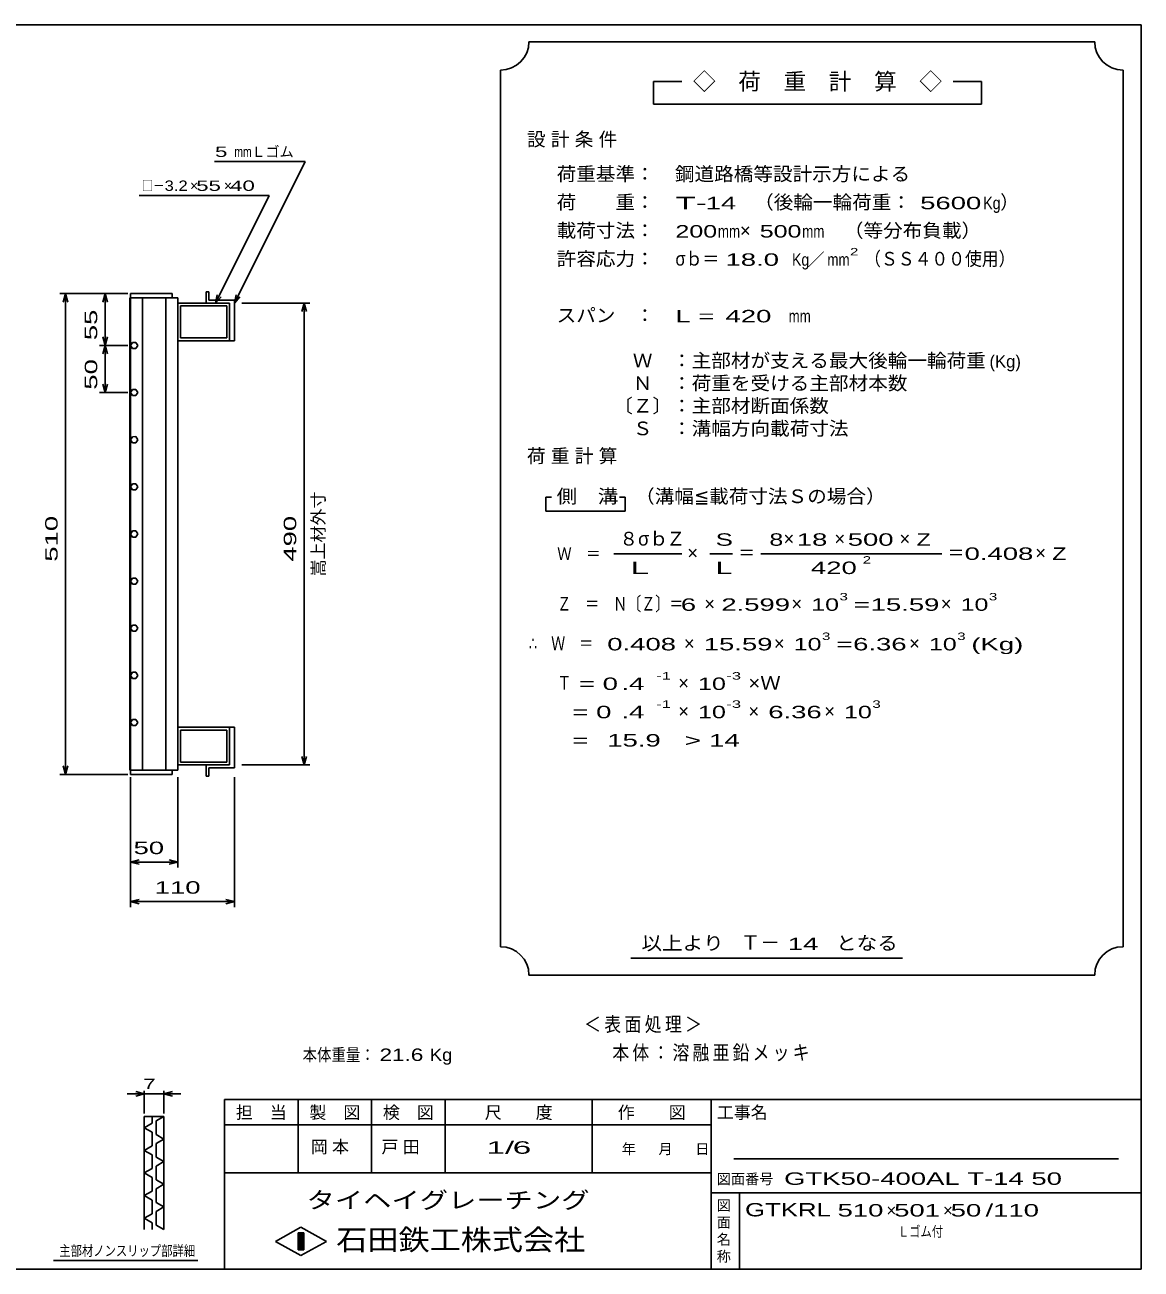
# Model space of a CAD drawing. Units: millimetres, scale not verified. Extents: x -1092 to 1039, y -770 to 632.
# Drawn here: x -145 to 1039, y -688 to 632 of the extents above; entities that cross this region are included whole.
import ezdxf
from ezdxf.enums import TextEntityAlignment as Align

# ---------------------------------------------------------------- set-up
doc = ezdxf.new("R2010")
doc.units = ezdxf.units.MM
doc.header["$LTSCALE"] = 6
for name, color, linetype, lineweight in [('0_2', 150, 'Continuous', 25), ('16', 3, 'Continuous', 25), ('22', 4, 'Continuous', 25), ('24', 2, 'Continuous', 25), ('32', 4, 'Continuous', 25)]:
    doc.layers.add(name, color=color, linetype=linetype, lineweight=lineweight)
doc.styles.add('ベクトル', font='')
doc.styles.get('ベクトル').set_extended_font_data('ベクトル')

msp = doc.modelspace()

# ---------------------------------------------------------------- linework, layer by layer
at = {"layer": '0_2'}
for p, q in [((-1037.4, 632.1), (1038.6, 632.1)), ((1038.6, 632.1), (1038.6, -687.9)), ((1038.6, -507.9), (66.6, -507.9)), ((66.6, -507.9), (66.6, -687.9)), ((144.6, -507.9), (144.6, -585.9)), ((222.6, -585.9), (222.6, -507.9)), ((300.6, -507.9), (300.6, -585.9)), ((456.6, -585.9), (456.6, -507.9)), ((582.6, -507.9), (582.6, -687.9)), ((582.6, -534.9), (66.6, -534.9)), ((1014.6, -570.9), (606.6, -570.9)), ((66.6, -585.9), (582.6, -585.9)), ((582.6, -606.9), (1038.6, -606.9)), ((612.6, -687.9), (612.6, -606.9)), ((120.6, -658.5), (147.6, -643.5)), ((147.6, -643.5), (174.6, -658.5)), ((147.6, -673.5), (120.6, -658.5)), ((144.6, -649.5), (150.6, -649.5)), ((144.6, -667.5), (144.6, -649.5)), ((144.6, -649.5), (145.8, -649.5)), ((145.8, -649.5), (145.8, -667.5)), ((147, -667.5), (147, -649.5)), ((147, -649.5), (148.2, -649.5)), ((174.6, -658.5), (147.6, -673.5)), ((148.2, -649.5), (148.2, -667.5)), ((149.4, -667.5), (149.4, -649.5)), ((149.4, -649.5), (150.6, -649.5)), ((150.6, -649.5), (150.6, -667.5)), ((150.6, -649.5), (150.6, -667.5)), ((150.6, -667.5), (144.6, -667.5)), ((145.8, -667.5), (147, -667.5)), ((148.2, -667.5), (149.4, -667.5)), ((1038.6, -687.9), (-1037.4, -687.9))]:
    msp.add_line(p, q, dxfattribs=at)
at = {"layer": '16'}
for p, q in [((11, 347), (-33, 347)), ((-33, 347), (-33, 342.5)), ((11, 342.5), (11, 347)), ((50, 349), (47, 349)), ((47, 349), (47, 337)), ((50, 340), (50, 349)), ((-33.7, -158.5), (-33.7, 342.5)), ((-33.7, 342.5), (-33, 342.5)), ((-33, 342.5), (11, 342.5)), ((-33, 342.5), (-33, -158.5)), ((17, 342.5), (-33, 342.5)), ((-20.5, 342.5), (-20.5, -158.5)), ((4.5, -158.5), (4.5, 342.5)), ((17, -158.5), (17, 342.5)), ((17, 337), (72, 337)), ((17, 297), (17, 337)), ((20, 334), (69, 334)), ((20, 300), (20, 334)), ((47, 337), (72, 337)), ((77, 340), (50, 340)), ((69, 334), (69, 300)), ((72, 337), (72, 297)), ((72, 337), (72, 297)), ((77, 297), (77, 340)), ((-31.146, 295.235), (-33, 291.975)), ((-33, 291.975), (-31.104, 288.74)), ((-27.396, 295.26), (-31.146, 295.235)), ((-25.5, 292), (-27.396, 295.26)), ((-27.354, 288.765), (-25.5, 292.025)), ((72, 297), (17, 297)), ((69, 300), (20, 300)), ((72, 297), (77, 297)), ((-31.104, 288.74), (-27.354, 288.765)), ((-31.146, 245.235), (-33, 241.975)), ((-33, 241.975), (-31.104, 238.74)), ((-27.396, 245.26), (-31.146, 245.235)), ((-31.104, 238.74), (-27.354, 238.765)), ((-25.5, 242), (-27.396, 245.26)), ((-27.354, 238.765), (-25.5, 242.025)), ((-31.146, 195.235), (-33, 191.975)), ((-33, 191.975), (-31.104, 188.74)), ((-27.396, 195.26), (-31.146, 195.235)), ((-31.104, 188.74), (-27.354, 188.765)), ((-25.5, 192), (-27.396, 195.26)), ((-27.354, 188.765), (-25.5, 192.025)), ((-31.146, 145.235), (-33, 141.975)), ((-27.396, 145.26), (-31.146, 145.235)), ((-25.5, 142), (-27.396, 145.26)), ((-33, 141.975), (-31.104, 138.74)), ((-31.104, 138.74), (-27.354, 138.765)), ((-27.354, 138.765), (-25.5, 142.025)), ((-31.146, 95.235), (-33, 91.975)), ((-27.396, 95.26), (-31.146, 95.235)), ((-25.5, 92), (-27.396, 95.26)), ((-33, 91.975), (-31.104, 88.74)), ((-31.104, 88.74), (-27.354, 88.765)), ((-27.354, 88.765), (-25.5, 92.025)), ((-31.146, 45.235), (-33, 41.975)), ((-33, 41.975), (-31.104, 38.74)), ((-27.396, 45.26), (-31.146, 45.235)), ((-25.5, 42), (-27.396, 45.26)), ((-27.354, 38.765), (-25.5, 42.025)), ((-31.104, 38.74), (-27.354, 38.765)), ((-31.146, -4.765), (-33, -8.025)), ((-33, -8.025), (-31.104, -11.26)), ((-27.396, -4.74), (-31.146, -4.765)), ((-31.104, -11.26), (-27.354, -11.235)), ((-25.5, -8), (-27.396, -4.74)), ((-27.354, -11.235), (-25.5, -7.975)), ((-31.146, -54.765), (-33, -58.025)), ((-33, -58.025), (-31.104, -61.26)), ((-27.396, -54.74), (-31.146, -54.765)), ((-31.104, -61.26), (-27.354, -61.235)), ((-25.5, -58), (-27.396, -54.74)), ((-27.354, -61.235), (-25.5, -57.975)), ((-31.146, -104.765), (-33, -108.025)), ((-27.396, -104.74), (-31.146, -104.765)), ((-25.5, -108), (-27.396, -104.74)), ((-33, -108.025), (-31.104, -111.26)), ((-31.104, -111.26), (-27.354, -111.235)), ((-27.354, -111.235), (-25.5, -107.975)), ((72, -113), (17, -113)), ((17, -113), (17, -153)), ((69, -116), (20, -116)), ((20, -116), (20, -150)), ((69, -150), (69, -116)), ((72, -153), (72, -113)), ((72, -113), (77, -113)), ((72, -153), (72, -113)), ((77, -113), (77, -156)), ((17, -153), (72, -153)), ((20, -150), (69, -150)), ((47, -165), (47, -153)), ((47, -153), (72, -153)), ((77, -156), (50, -156)), ((50, -156), (50, -165)), ((-33, -158.5), (-33.7, -158.5)), ((-33, -158.5), (11, -158.5)), ((-33, -163), (-33, -158.5)), ((-33, -158.5), (17, -158.5)), ((11, -163), (-33, -163)), ((11, -158.5), (11, -163)), ((50, -165), (47, -165))]:
    msp.add_line(p, q, dxfattribs=at)
at = {"layer": '22'}
for p, q in [((56, 487), (152, 487)), ((77, 337), (152, 487)), ((-24, 451), (114, 451)), ((57, 337), (114, 451)), ((-36, 347), (-108, 347)), ((-102, 347), (-104.4, 338)), ((-99.6, 338), (-102, 347)), ((-102, 347), (-102, -163)), ((-36, 347), (-66, 347)), ((-60, 347), (-62.4, 338)), ((-57.6, 338), (-60, 347)), ((-60, 347), (-60, 292)), ((57, 337), (58.8, 345.76)), ((57, 337), (63, 343.6)), ((77, 337), (78.8, 345.76)), ((77, 337), (83, 343.6)), ((85, 337), (157, 337)), ((151, 337), (148.6, 328)), ((153.4, 328), (151, 337)), ((151, 337), (151, -153)), ((-66, 292), (-36, 292)), ((-60, 292), (-62.4, 301)), ((-60, 292), (-62.4, 283)), ((-57.6, 301), (-60, 292)), ((-57.6, 283), (-60, 292)), ((-60, 292), (-60, 242)), ((-60, 242), (-62.4, 251)), ((-57.6, 251), (-60, 242)), ((-66, 242), (-36, 242)), ((151, -153), (148.6, -144)), ((153.4, -144), (151, -153)), ((-102, -163), (-104.4, -154)), ((-99.6, -154), (-102, -163)), ((157, -153), (85, -153)), ((-108, -163), (-36, -163)), ((-33, -262), (-33, -166)), ((-33, -304), (-33, -166)), ((17, -262), (17, -166)), ((77, -304), (77, -166)), ((-33, -256), (-24, -253.6)), ((-24, -258.4), (-33, -256)), ((-33, -256), (17, -256)), ((17, -256), (8, -253.6)), ((8, -258.4), (17, -256)), ((-33, -298), (-24, -295.6)), ((-24, -300.4), (-33, -298)), ((-33, -298), (77, -298)), ((77, -298), (68, -295.6)), ((68, -300.4), (77, -298))]:
    msp.add_line(p, q, dxfattribs=at)
at = {"layer": '24', "color": 4}
for p, q in [((989.4, 614.1), (389.4, 614.1)), ((359.4, 584.1), (359.4, -345.9)), ((1019.4, -345.9), (1019.4, 584.1)), ((551.4, 572.1), (521.4, 572.1)), ((521.4, 572.1), (521.4, 548.1)), ((869.4, 572.1), (839.4, 572.1)), ((869.4, 548.1), (869.4, 572.1)), ((521.4, 548.1), (869.4, 548.1)), ((413.4, 131.1), (407.4, 131.1)), ((407.4, 131.1), (407.4, 116.1)), ((491.4, 131.1), (485.4, 131.1)), ((491.4, 116.1), (491.4, 131.1)), ((407.4, 116.1), (491.4, 116.1)), ((479.4, 71.1), (551.4, 71.1)), ((581.4, 71.1), (605.4, 71.1)), ((635.4, 71.1), (827.4, 71.1)), ((497.4, -357.9), (785.4, -357.9)), ((389.4, -375.9), (989.4, -375.9))]:
    msp.add_line(p, q, dxfattribs=at)
for centre, start, end in [((359.4, 614.1), 270, 0), ((1019.4, 614.1), 180, 270), ((359.4, -375.9), 0, 90), ((1019.4, -375.9), 90, 180)]:
    msp.add_arc(centre, 30, start, end, dxfattribs=at)
at = {"layer": '32'}
for p, q in [((-18.6, -501.9), (-27.6, -499.5)), ((-18.6, -522.9), (-18.6, -498.9)), ((2.4, -498.9), (2.4, -522.9)), ((2.4, -501.9), (11.4, -499.5)), ((-18.6, -501.9), (-36.6, -501.9)), ((-27.6, -504.3), (-18.6, -501.9)), ((-18.6, -501.9), (2.4, -501.9)), ((11.4, -504.3), (2.4, -501.9)), ((2.4, -501.9), (20.4, -501.9)), ((-18.6, -525.9), (2.4, -525.9)), ((-18.6, -645.9), (-18.6, -525.9)), ((-10.2, -525.9), (-10.2, -533.1)), ((2.4, -525.9), (-6, -530.7)), ((2.4, -525.9), (2.4, -645.9)), ((-10.2, -533.1), (-18.6, -537.9)), ((-18.6, -537.9), (-10.2, -542.7)), ((-6, -530.7), (-6, -545.1)), ((-10.2, -542.7), (-10.2, -557.1)), ((-6, -545.1), (2.4, -549.9)), ((2.4, -549.9), (-6, -554.7)), ((-10.2, -557.1), (-18.6, -561.9)), ((-18.6, -561.9), (-10.2, -566.7)), ((-10.2, -566.7), (-10.2, -581.1)), ((-6, -554.7), (-6, -569.1)), ((-6, -569.1), (2.4, -573.9)), ((2.4, -573.9), (-6, -578.7)), ((-6, -578.7), (-6, -593.1)), ((-10.2, -581.1), (-18.6, -585.9)), ((-18.6, -585.9), (-10.2, -590.7)), ((-10.2, -590.7), (-10.2, -605.1)), ((-6, -593.1), (2.4, -597.9)), ((-10.2, -605.1), (-18.6, -609.9)), ((2.4, -597.9), (-6, -602.7)), ((-6, -602.7), (-6, -617.1)), ((-18.6, -609.9), (-10.2, -614.7)), ((-10.2, -614.7), (-10.2, -629.1)), ((-6, -617.1), (2.4, -621.9)), ((-10.2, -629.1), (-18.6, -633.9)), ((2.4, -621.9), (-6, -626.7)), ((-6, -626.7), (-6, -641.1)), ((-18.6, -633.9), (-10.2, -638.7)), ((-10.2, -638.7), (-10.2, -645.9)), ((-6, -641.1), (2.4, -645.9)), ((38.4, -678.9), (-114.6, -678.9))]:
    msp.add_line(p, q, dxfattribs=at)

# ---------------------------------------------------------------- texts
at = {"layer": '0_2', "style": 'ベクトル'}
for s, height, p in [('担\u3000当', 13.2, (78.6, -521.7)), ('製\u3000図', 13.2, (156.6, -521.7)), ('検\u3000図', 13.2, (234.6, -521.7)), ('尺\u3000\u3000度', 13.2, (342.6, -521.7)), ('作\u3000\u3000図', 13.2, (483.6, -521.7)), ('工事名', 13.2, (588.6, -521.7)), ('年', 11, (487.8, -560.4)), ('月', 11, (526.8, -560.4)), ('日', 11, (565.8, -560.4)), ('図面番号', 11, (588.6, -592.2)), ('図', 11, (588.6, -620.4)), ('面', 11, (588.6, -638.4)), ('名', 11, (588.6, -656.4)), ('称', 11, (588.6, -674.4))]:
    msp.add_text(s, height=height, dxfattribs=at).set_placement(p, align=Align.MIDDLE_LEFT)
at = {"layer": '0_2', "color": 222, "style": 'ベクトル'}
for s, height, width, p in [('タイヘイグレーチング', 17.6, 1.25, (153.6, -614.7)), ('石田鉄工株式会社', 21.99, 1.1, (185.1, -656.7))]:
    msp.add_text(s, height=height, dxfattribs=dict(at, width=width)).set_placement(p, align=Align.MIDDLE_LEFT)
at = {"layer": '22', "color": 2, "style": 'ベクトル'}
for s, height, width, p in [(' 5 ', 11, 1.6, (50, 497.5)), ('mm', 11, 0.75, (77, 497.5)), ('□－', 11, 0.8, (-21, 461.5)), ('3.2', 11, 1.2, (3, 461.5)), (' 55 ', 11, 1.6, (30, 461.5)), (' 40 ', 11, 1.6, (66, 461.5)), (' 50 ', 13.2, 1.65, (-38, -241)), (' 110 ', 13.2, 1.65, (-15.5, -283)), ('本体重量：', 13.2, 0.85, (149.4, -460.5)), (' 21.6', 13.2, 1.35, (224.4, -460.5)), ('Kg', 13.2, 1.1, (284.4, -460.5)), ('1/', 13.2, 2, (344.4, -558.9)), (' 6 ', 13.2, 2, (362.4, -558.9)), ('GTK50-400AL T-14 50           ', 13.2, 1.65, (660, -591.9)), ('GTKRL', 14.08, 1.45, (618.6, -624.9)), (' 510 ', 13.2, 1.65, (708.6, -625.5)), (' 501 ', 13.2, 1.65, (768.6, -625.5)), (' 50 ', 13.2, 1.65, (828.6, -625.5)), ('/', 13.2, 1.65, (873.6, -625.5)), (' 110 ', 13.2, 1.65, (873.6, -625.5)), ('Ｌゴム付', 11, 0.8, (780.6, -648))]:
    msp.add_text(s, height=height, dxfattribs=dict(at, width=width)).set_placement(p, align=Align.MIDDLE_LEFT)
for s, height, p in [('Ｌゴム', 11, (95, 497.5)), ('×', 11, (30, 461.5)), ('×', 11, (66, 461.5)), ('×', 13.2, (768.6, -625.5)), ('×', 13.2, (828.6, -625.5))]:
    msp.add_text(s, height=height, dxfattribs=at).set_placement(p, align=Align.MIDDLE_LEFT)
at = {"layer": '22', "color": 2, "style": 'ベクトル', "width": 1.65}
for s, p in [(' 55 ', (-75, 289.5)), (' 50 ', (-75, 237)), (' 510 ', (-117, 54.5)), (' 490', (136, 54.5))]:
    msp.add_text(s, height=13.2, rotation=90, dxfattribs=at).set_placement(p, align=Align.MIDDLE_LEFT)
at = {"layer": '22', "color": 2, "style": 'ベクトル'}
msp.add_text('嵩上材外寸', height=13.2, rotation=90, dxfattribs=at).set_placement((166, 47), align=Align.MIDDLE_LEFT)
at = {"layer": '22', "color": 2, "attachment_point": 4, "style": 'ベクトル'}
for s, insert, char_height in [('\\T1.2;\\W0.85;＜表面処理＞', (447.9, -429), 15.4), ('\\T1.19;\\W0.85;本体：溶融亜鉛メッキ', (477.9, -459), 15.4), ('\\T1.25;岡本\u3000', (158.1, -558.9), 13.2), ('\\T1.25;戸田\u3000', (233.1, -558.9), 13.2)]:
    msp.add_mtext(s, dxfattribs=dict(at, insert=insert, char_height=char_height))
at = {"layer": '24', "style": 'ベクトル'}
for s, height, p in [('◇\u3000荷\u3000重\u3000計\u3000算\u3000◇', 17.6, (563.4, 572.1)), ('）', 14.52, (889.2, 444)), ('×', 14.52, (613.2, 414)), ('／', 13.2, (684.9, 383.1)), ('(Kg)', 13.2, (877.8, 275.1)), ('８', 14.52, (485.4, 87)), ('σｂ', 14.52, (505.2, 87)), ('Ｚ', 14.52, (535.2, 87)), ('×', 14.52, (659.4, 87)), ('×', 14.52, (713.4, 87)), ('×', 14.52, (782.4, 87)), ('×', 14.52, (557.4, 72)), ('×', 14.52, (926.4, 72)), ('×', 14.52, (575.4, 18)), ('×', 14.52, (667.8, 18)), ('×', 14.52, (826.2, 18)), ('×', 14.52, (553.8, -24)), ('×', 14.52, (649.2, -24)), ('×', 14.52, (792.6, -24)), ('×', 14.52, (547.8, -66)), ('×', 14.52, (547.8, -96)), ('×', 14.52, (622.2, -96)), ('×', 14.52, (702.6, -96)), ('Ｔ－', 15.4, (613.8, -341.4))]:
    msp.add_text(s, height=height, dxfattribs=at).set_placement(p, align=Align.MIDDLE_LEFT)
for s, height, width, p in [('荷重基準：\u3000', 14.52, 1.05, (418.8, 474)), ('鋼道路橋等設計示方による', 14.52, 1.05, (544.2, 474)), ('荷\u3000\u3000重：\u3000', 14.52, 1.05, (418.8, 444)), ('T-', 13.2, 2, (544.8, 443.1)), (' 14 ', 13.2, 1.65, (568.8, 443.1)), ('（後輪一輪荷重：', 14.52, 1.05, (628.2, 444)), (' 5600', 13.2, 1.65, (796.2, 443.1)), ('Kg', 13.2, 0.85, (871.2, 443.1)), ('載荷寸法：\u3000', 14.52, 1.05, (418.8, 414)), ('\u3000（等分布負載）', 14.52, 1.05, (702.6, 414)), ('200', 13.2, 1.5, (544.8, 413.1)), ('mm', 13.2, 0.8, (589.8, 413.1)), ('500', 13.2, 1.5, (634.2, 413.1)), ('mm', 13.2, 0.8, (679.2, 413.1)), ('許容応力：\u3000', 14.52, 1.05, (418.8, 384)), ('σｂ＝', 14.52, 0.9, (544.8, 384)), (' 18.0', 13.2, 1.65, (589.8, 383.1)), ('Kg', 13.2, 0.85, (668.4, 383.1)), ('mm', 13.2, 0.8, (705.9, 383.1)), ('2', 7.918, 1.5, (729.9, 391.5)), ('（ＳＳ４００使用）', 14.52, 0.9, (744.9, 384)), ('スパン\u3000：\u3000', 14.52, 1.05, (418.8, 324)), ('L =', 13.2, 1.65, (544.8, 323.1)), (' 420 ', 13.2, 1.65, (589.8, 323.1)), ('mm', 13.2, 0.8, (664.8, 323.1)), ('\u3000Ｗ\u3000：主部材が支える最大後輪一輪荷重', 14.52, 1.05, (478.8, 276)), ('\u3000Ｎ\u3000：荷重を受ける主部材本数', 14.52, 1.05, (478.8, 252)), ('〔Ｚ〕：主部材断面係数', 14.52, 1.05, (478.8, 228)), ('\u3000Ｓ\u3000：溝幅方向載荷寸法', 14.52, 1.05, (478.8, 204)), ('側\u3000溝', 14.52, 1.1, (418.8, 132)), ('\u3000（溝幅≦載荷寸法Ｓの場合）', 14.52, 1.05, (481.2, 132)), ('S', 13.2, 1.55, (587.4, 86.1)), ('8', 13.2, 1.5, (644.4, 86.1)), (' 18 ', 13.2, 1.65, (665.4, 86.1)), (' 500 ', 13.2, 1.65, (719.4, 86.1)), ('Z', 13.2, 1.4, (800.4, 86.1)), ('Ｗ\u3000＝', 13.2, 0.85, (419.4, 71.1)), ('＝', 14.52, 0.9, (611.4, 72)), ('2', 7.918, 1.5, (743.4, 64.5)), ('＝', 14.52, 0.9, (833.4, 72)), ('0.408', 13.2, 1.65, (851.4, 71.1)), ('Z', 13.2, 1.4, (944.4, 71.1)), ('L', 13.2, 1.8, (587.4, 56.1)), (' 420 ', 13.2, 1.65, (680.4, 56.1)), ('Ｚ\u3000＝\u3000Ｎ〔Ｚ〕＝', 14.52, 0.75, (419.4, 18)), ('3', 7.918, 1.5, (718.8, 25.5)), ('3', 7.918, 1.5, (877.2, 25.5)), (' 6 ', 13.2, 1.65, (542.4, 17.1)), ('2.599', 13.2, 1.65, (593.4, 17.1)), ('10', 13.2, 1.5, (688.8, 17.1)), ('=', 13.2, 1.7, (733.8, 17.1)), ('15.59', 13.2, 1.65, (751.8, 17.1)), ('10', 13.2, 1.5, (847.2, 17.1)), ('3', 7.918, 1.5, (700.2, -16.5)), ('3', 7.918, 1.5, (843.6, -16.5)), ('∴\u3000Ｗ\u3000＝', 14.52, 0.75, (389.4, -24)), (' 0.408', 13.2, 1.65, (464.4, -24.9)), ('15.59', 13.2, 1.65, (574.8, -24.9)), ('10', 13.2, 1.5, (670.2, -24.9)), ('=', 13.2, 1.7, (715.2, -24.9)), ('6.36', 13.2, 1.65, (733.2, -24.9)), ('10', 13.2, 1.5, (813.6, -24.9)), ('(Kg)', 13.2, 1.65, (858.6, -24.9)), ('Ｔ', 14.52, 0.75, (419.4, -66)), (' = 0', 13.2, 1.65, (434.4, -66.9)), (' .4 ', 13.2, 1.65, (479.4, -66.9)), ('-1', 7.918, 1.65, (524.4, -58.5)), ('10', 13.2, 1.5, (568.8, -66.9)), ('-3', 7.918, 1.65, (598.8, -58.5)), ('×Ｗ', 14.52, 1.1, (622.2, -66)), ('  = 0', 13.2, 1.65, (419.4, -96.9)), (' .4 ', 13.2, 1.65, (479.4, -96.9)), ('-1', 7.918, 1.65, (524.4, -88.5)), ('10', 13.2, 1.5, (568.8, -96.9)), ('-3', 7.918, 1.65, (598.8, -88.5)), ('6.36', 13.2, 1.65, (643.2, -96.9)), ('10', 13.2, 1.5, (723.6, -96.9)), ('3', 7.918, 1.5, (753.6, -88.5)), ('  =', 13.2, 1.65, (419.4, -126.9)), (' 15.9', 13.2, 1.65, (464.4, -126.9)), ('>', 13.2, 1.7, (554.4, -126.9)), (' 14 ', 13.2, 1.65, (572.4, -126.9)), ('以上より\u3000', 14.52, 1.1, (508.8, -342)), (' 14 ', 13.2, 1.65, (655.8, -342.9)), ('となる', 14.52, 1.1, (715.2, -342))]:
    msp.add_text(s, height=height, dxfattribs=dict(at, width=width)).set_placement(p, align=Align.MIDDLE_LEFT)
at = {"layer": '24', "attachment_point": 4, "style": 'ベクトル'}
for s, insert, char_height in [('\\T1.28;設計条件', (387.3, 510), 14.52), ('\\T1.28;荷重計算', (387.3, 174), 14.52), ('\\T1.5;\\W2;\\~L\\~', (482.4, 56.1), 13.2)]:
    msp.add_mtext(s, dxfattribs=dict(at, insert=insert, char_height=char_height))
at = {"layer": '32', "color": 2, "style": 'ベクトル'}
for s, width, p in [(' 7 ', 1.6, (-26.1, -491.4)), ('主部材ノンスリップ部詳細', 0.8, (-108.6, -668.4))]:
    msp.add_text(s, height=11, dxfattribs=dict(at, width=width)).set_placement(p, align=Align.MIDDLE_LEFT)

doc.saveas('drawing.dxf')
